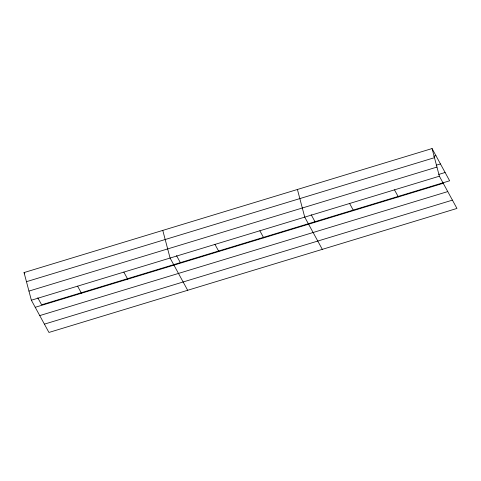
<?xml version="1.0" encoding="UTF-8"?>
<svg xmlns="http://www.w3.org/2000/svg" width="481" height="481" viewBox="0 0 481 481"><rect width="100%" height="100%" fill="white"/><g stroke="black" fill="none" stroke-linecap="round" stroke-linejoin="round"><path stroke-width="0.72" d="M432.064 148.551L439.375 176.202L456.95 208.435L48.936 332.449L31.361 300.21L24.05 272.565L432.064 148.551L449.639 180.79L41.625 304.798L37.795 297.775M433.784 156.283L435.924 155.634M26.461 281.686L434.475 157.678M436.177 165.236L440.452 163.937M28.95 291.089L436.964 167.075M438.702 174.435L445.111 172.487M31.361 300.21L439.375 176.202M35.221 307.293L443.235 183.279M39.749 315.596L447.763 191.582M44.408 324.146L452.423 200.132M394.492 189.845L398.352 196.921M349.615 203.487L353.475 210.564M311.165 214.688L314.995 221.711M322.306 249.356L304.732 217.123L297.42 189.478M259.848 230.766L263.708 237.848M214.971 244.408L218.831 251.485M176.521 255.609L180.351 262.632M187.662 290.284L170.088 258.05L162.776 230.399M123.845 272.102L127.705 279.184M77.603 286.159L81.463 293.236M24.05 272.565L24.753 273.851"/></g></svg>
